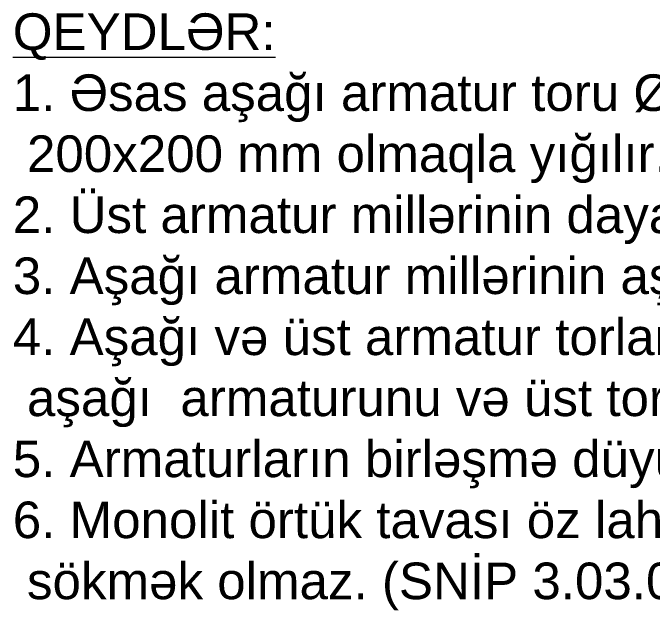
# Model space of a CAD drawing. Header units: millimetres. Extents: x 1177285 to 1225570, y -905119 to -683091.
# Drawn here: x 1208918 to 1213338, y -766409 to -762282 of the extents above; entities that cross this region are included whole.
import ezdxf

# ---------------------------------------------------------------- set-up
doc = ezdxf.new("R2010")
doc.units = ezdxf.units.MM
doc.styles.add('style6', font='ARIALN.TTF', dxfattribs={"height": 300})

msp = doc.modelspace()

# ---------------------------------------------------------------- texts
at = {"lineweight": 0, "ltscale": 0.1, "insert": (1208917.735, -762285.77), "char_height": 252.875, "width": 24281.44344, "attachment_point": 1, "style": 'style6'}
msp.add_mtext('{\\fArial|b0|i0|c238|p34;\\LQEYD\\fArial|b0|i0|c0|p34;LƏ\\fArial|b0|i0|c238|p34;R:\\P\\l1. \\fArial|b0|i0|c0|p34;Ə\\fArial|b0|i0|c238|p34;sas aşağı\\fArial|b0|i0|c0|p34; \\fArial|b0|i0|c238|p34;armatur toru %%C14 A500C\\fArial|b0|i0|c0|p34;, \\fArial|b0|i0|c238|p34; üst armatur toru  %%C14A500C\\fArial|b0|i0|c0|p34; \\fArial|b0|i0|c238|p34;millərindən addım\\P 200x200 mm\\fArial|b0|i0|c0|p34; \\fArial|b0|i0|c238|p34;olmaqla yığılır\\fArial|b0|i0|c0|p34;.\\P2\\fArial|b0|i0|c238|p34;. Üst armatur millərinin dayaqlarda birləşməsi aşırma üsulu ilə (Laş>50d) həyata keçirilir\\fArial|b0|i0|c0|p34;.\\fArial|b0|i0|c238|p34;\\P\\fArial|b0|i0|c0|p34;3\\fArial|b0|i0|c238|p34;. Aşağı armatur millərinin aşırımın 1/\\fArial|b0|i0|c0|p34;2\\fArial|b0|i0|c238|p34;-də birləşməsi aşırma üsulu ilə (Laş>50d) həyata keçirilir\\fArial|b0|i0|c0|p34;.\\fArial|b0|i0|c238|p34;\\P4. Aşağı və üst armatur torları bir-biri ilə birləşdirici millər ilə bağlanır, bağlayıcı millər aşağı\\fArial|b0|i0|c0|p34; \\fArial|b0|i0|c238|p34;torun\\P aşağı \\fArial|b0|i0|c0|p34; \\fArial|b0|i0|c238|p34;armaturunu və üst torun\\fArial|b0|i0|c0|p34; \\fArial|b0|i0|c238|p34;üst armaturunu qapayır\\fArial|b0|i0|c0|p34;.\\P\\fArial|b0|i0|c238|p34;5. Armaturların birləşmə düyünlərini\\fArial|b0|i0|c0|p34; \\fArial|b0|i0|c238|p34;sürüşdürmə üsulu ilə yerinə yetirilir.\\fArial|b0|i0|c0|p34;  \\P\\fArial|b0|i0|c238|p34;6\\fArial|b0|i0|c0|p34;. Monolit \\fArial|b0|i0|c238|p34;örtük tavası öz lahiyə möhkəmliyinin \\fArial|b0|i0|c0|p34;70%-ni almadan onu y\\fArial|b0|i0|c238|p34;ükləmək və qəlibini\\fArial|b0|i0|c0|p34; \\fArial|b0|i0|c238|p34;\\P\\fArial|b0|i0|c0|p34; \\fArial|b0|i0|c238|p34;sökmək\\fArial|b0|i0|c0|p34; \\fArial|b0|i0|c238|p34;olmaz\\fArial|b0|i0|c0|p34;. (S\\fArial|b0|i0|c238|p34;NİP 3.03.01-87)}', dxfattribs=at)

doc.saveas('drawing.dxf')
